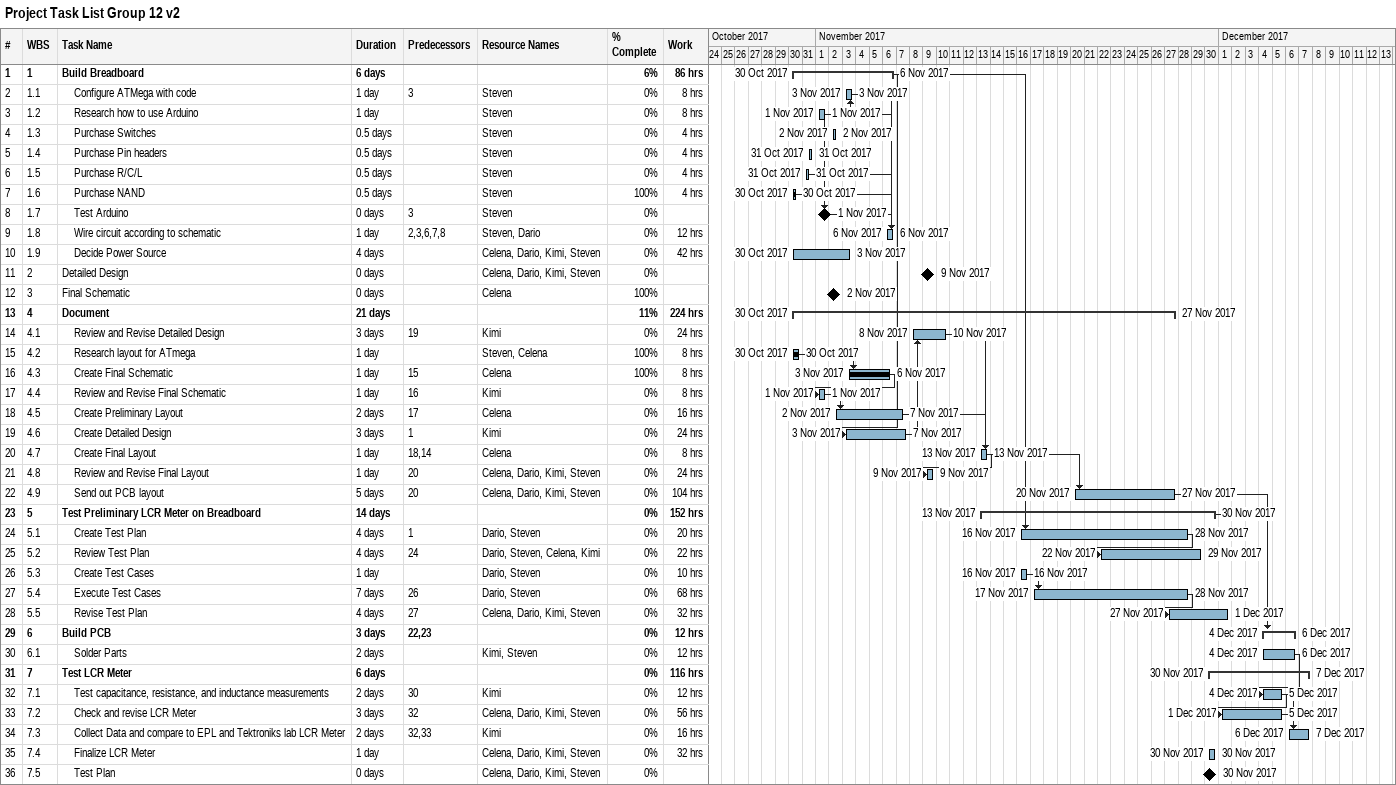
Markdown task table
Project Task List Group 12 v2

| ID | WBS | Task | Duration | Start | Finish | Predecessors | Resources | % complete | Work (h) |
|---|---|---|---|---|---|---|---|---|---|
| 1 | 1 | **Build Breadboard** | 6d | 2017-10-30 | 2017-11-06 |  |  | 6 | 86 |
| 2 | 1.1 | Configure ATMega with code | 1d | 2017-11-03 | 2017-11-03 | 3 | Steven | 0 | 8 |
| 3 | 1.2 | Research how to use Arduino | 1d | 2017-11-01 | 2017-11-01 |  | Steven | 0 | 8 |
| 4 | 1.3 | Purchase Switches | 0.5d | 2017-11-02 | 2017-11-02 |  | Steven | 0 | 4 |
| 5 | 1.4 | Purchase Pin headers | 0.5d | 2017-10-31 | 2017-10-31 |  | Steven | 0 | 4 |
| 6 | 1.5 | Purchase R/C/L | 0.5d | 2017-10-31 | 2017-10-31 |  | Steven | 0 | 4 |
| 7 | 1.6 | Purchase NAND | 0.5d | 2017-10-30 | 2017-10-30 |  | Steven | 100 | 4 |
| 8 | 1.7 | Test Arduino | 0d | 2017-11-01 | 2017-11-01 | 3 | Steven | 0 |  |
| 9 | 1.8 | Wire circuit according to schematic | 1d | 2017-11-06 | 2017-11-06 | 2, 3, 6, 7, 8 | Steven, Dario | 0 | 12 |
| 10 | 1.9 | Decide Power Source | 4d | 2017-10-30 | 2017-11-03 |  | Celena, Dario, Kimi, Steven | 0 | 42 |
| 11 | 2 | Detailed Design | 0d | 2017-11-09 | 2017-11-09 |  | Celena, Dario, Kimi, Steven | 0 |  |
| 12 | 3 | Final Schematic | 0d | 2017-11-02 | 2017-11-02 |  | Celena | 100 |  |
| 13 | 4 | **Document** | 21d | 2017-10-30 | 2017-11-27 |  |  | 11 | 224 |
| 14 | 4.1 | Review and Revise Detailed Design | 3d | 2017-11-08 | 2017-11-10 | 19 | Kimi | 0 | 24 |
| 15 | 4.2 | Research layout for ATmega | 1d | 2017-10-30 | 2017-10-30 |  | Steven, Celena | 100 | 8 |
| 16 | 4.3 | Create Final Schematic | 1d | 2017-11-03 | 2017-11-06 | 15 | Celena | 100 | 8 |
| 17 | 4.4 | Review and Revise Final Schematic | 1d | 2017-11-01 | 2017-11-01 | 16 | Kimi | 0 | 8 |
| 18 | 4.5 | Create Preliminary Layout | 2d | 2017-11-02 | 2017-11-07 | 17 | Celena | 0 | 16 |
| 19 | 4.6 | Create Detailed Design | 3d | 2017-11-03 | 2017-11-07 | 1 | Kimi | 0 | 24 |
| 20 | 4.7 | Create Final Layout | 1d | 2017-11-13 | 2017-11-13 | 18, 14 | Celena | 0 | 8 |
| 21 | 4.8 | Review and Revise Final Layout | 1d | 2017-11-09 | 2017-11-09 | 20 | Celena, Dario, Kimi, Steven | 0 | 24 |
| 22 | 4.9 | Send out PCB layout | 5d | 2017-11-20 | 2017-11-27 | 20 | Celena, Dario, Kimi, Steven | 0 | 104 |
| 23 | 5 | **Test Preliminary LCR Meter on Breadboard** | 14d | 2017-11-13 | 2017-11-30 |  |  | 0 | 152 |
| 24 | 5.1 | Create Test Plan | 4d | 2017-11-16 | 2017-11-28 | 1 | Dario, Steven | 0 | 20 |
| 25 | 5.2 | Review Test Plan | 4d | 2017-11-22 | 2017-11-29 | 24 | Dario, Steven, Celena, Kimi | 0 | 22 |
| 26 | 5.3 | Create Test Cases | 1d | 2017-11-16 | 2017-11-16 |  | Dario, Steven | 0 | 10 |
| 27 | 5.4 | Execute Test Cases | 7d | 2017-11-17 | 2017-11-28 | 26 | Dario, Steven | 0 | 68 |
| 28 | 5.5 | Revise Test Plan | 4d | 2017-11-27 | 2017-12-01 | 27 | Celena, Dario, Kimi, Steven | 0 | 32 |
| 29 | 6 | **Build PCB** | 3d | 2017-12-04 | 2017-12-06 | 22, 23 |  | 0 | 12 |
| 30 | 6.1 | Solder Parts | 2d | 2017-12-04 | 2017-12-06 |  | Kimi, Steven | 0 | 12 |
| 31 | 7 | **Test LCR Meter** | 6d | 2017-11-30 | 2017-12-07 |  |  | 0 | 116 |
| 32 | 7.1 | Test capacitance, resistance, and inductance measurements | 2d | 2017-12-04 | 2017-12-05 | 30 | Kimi | 0 | 12 |
| 33 | 7.2 | Check and revise LCR Meter | 3d | 2017-12-01 | 2017-12-05 | 32 | Celena, Dario, Kimi, Steven | 0 | 56 |
| 34 | 7.3 | Collect Data and compare to EPL and Tektroniks lab LCR Meter | 2d | 2017-12-06 | 2017-12-07 | 32, 33 | Kimi | 0 | 16 |
| 35 | 7.4 | Finalize LCR Meter | 1d | 2017-11-30 | 2017-11-30 |  | Celena, Dario, Kimi, Steven | 0 | 32 |
| 36 | 7.5 | Test Plan | 0d | 2017-11-30 | 2017-11-30 |  | Celena, Dario, Kimi, Steven | 0 |  |
